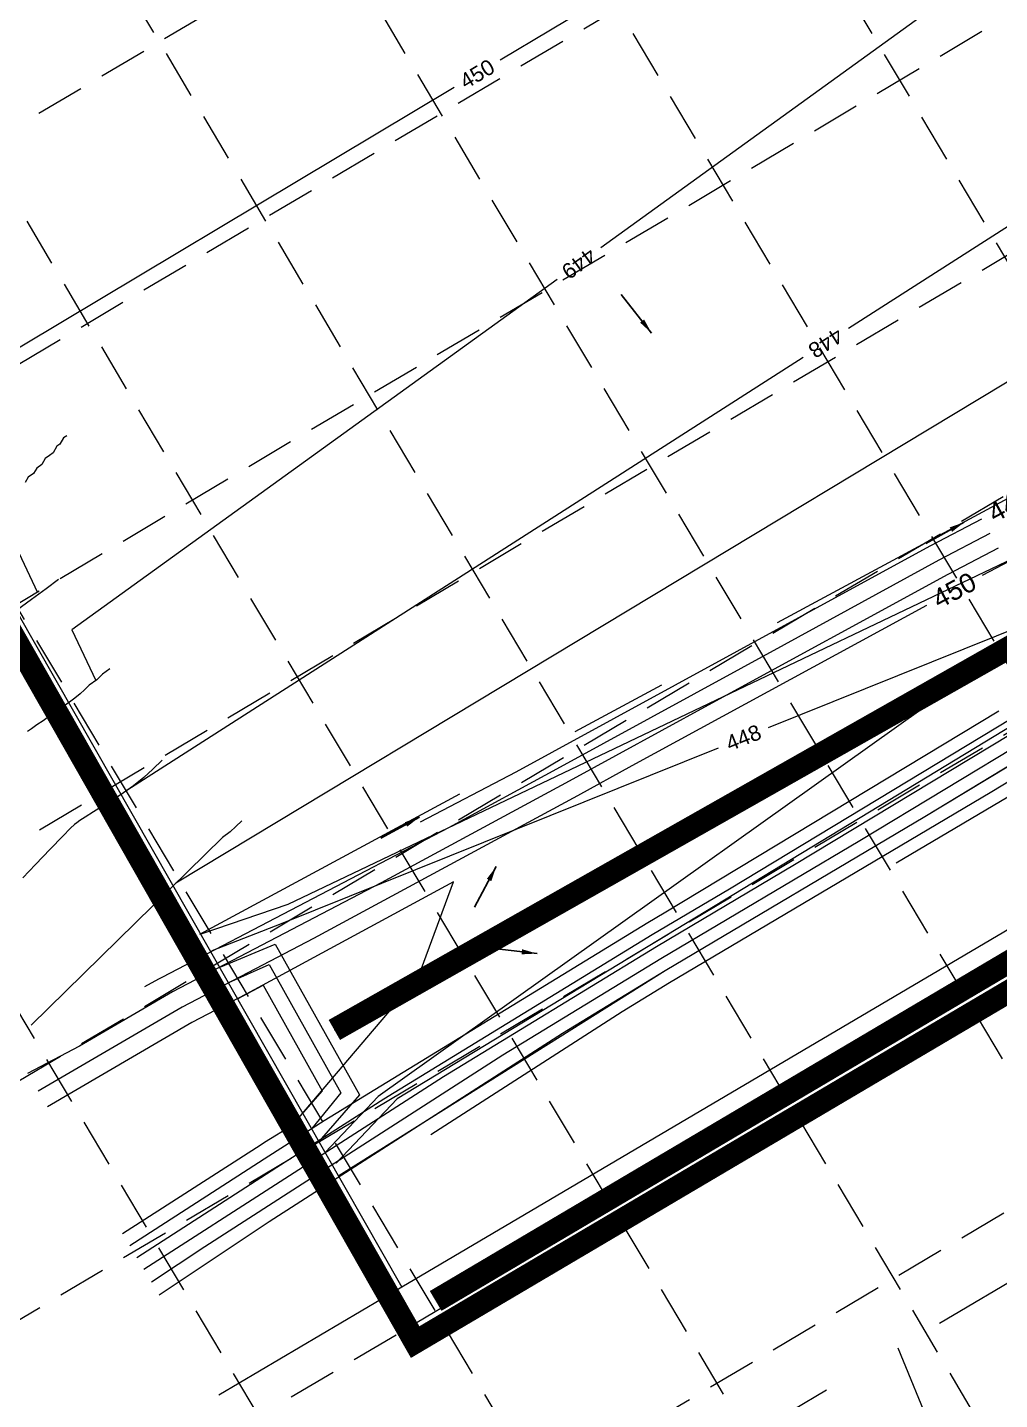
# Model space of a CAD drawing. Header units: inches. Extents: x 2527773 to 2531821, y 6906669 to 6910268.
# Drawn here: x 2528787 to 2529040.4, y 6907659.8 to 6908017.5 of the extents above; entities that cross this region are included whole.
import ezdxf
from ezdxf.enums import TextEntityAlignment as Align

# ---------------------------------------------------------------- set-up
doc = ezdxf.new("R2010")
doc.units = ezdxf.units.IN
doc.header["$MEASUREMENT"] = 0
for name, pattern in [('DASHED', [0.2286, 0.1524, -0.0762]), ('DGN Style 2', [85.538802, 51.323281, -34.215521]), ('DGN Style 7', [171.077604, 76.984922, -34.215521, 25.661641, -34.215521]), ('HIDDEN', [0.009525, 0.00635, -0.003175])]:
    doc.linetypes.add(name, pattern=pattern)
for name, color, linetype, lineweight in [('CE-GRADE-25128 - CE-GRAD-CHAN-FLOW', 93, 'Continuous', 30), ('CE-GRADE-25128 - CE-GRAD-CONT-MAJR-LABL-STD1', 1, 'Continuous', 30), ('CE-GRADE-25128 - CE-GRAD-CONT-MAJR-LINE', 1, 'Continuous', 80), ('CE-GRADE-25128 - CE-GRAD-CONT-MINR-LABL-STD1', 40, 'Continuous', 30), ('CE-GRADE-25128 - CE-GRAD-CONT-MINR-LINE', 40, 'Continuous', 53), ('CE-GRADE-25128 - CE-GRAD-FLOW', 40, 'Continuous', 30), ('EC-SILTFENCE', 6, 'Continuous', 106), ('Level 13', 7, 'Continuous', 0), ('SV-topo-25128(old) - SV-TOPO-CONT-MAJR-LINE', 253, 'DGN Style 2', 0)]:
    doc.layers.add(name, color=color, linetype=linetype, lineweight=lineweight)
for name, color, linetype in [('GRID', 254, 'HIDDEN'), ('LIMITS OF DISTURBANCE', 1, 'HIDDEN'), ('SILT FENCE', 200, 'Continuous')]:
    doc.layers.add(name, color=color, linetype=linetype)
doc.layers.add('SF-SHTS-CLIP-BDRY', color=253, linetype='DGN Style 2', lineweight=13, plot=False)
doc.styles.add('SC Dimension Text', font='Font 001.shx', dxfattribs={"height": 0.01})
doc.styles.get("Standard").update_dxf_attribs({"font": 'ARIAL.TTF'})
doc.styles.add('Style-Halff Sans', font='')
doc.styles.get('Style-Halff Sans').set_extended_font_data('Halff Sans')
doc.dimstyles.get("Standard").update_dxf_attribs({"dimtxt": 0.18, "dimasz": 0.18, "dimexe": 0.18, "dimexo": 0.0625, "dimgap": 0.09, "dimtad": 0, "dimtih": 1, "dimtoh": 1, "dimdec": 4, "dimzin": 0, "dimdsep": 46, "dimtxsty": 'SC Dimension Text', "dimcen": 0.09, "dimadec": 0, "dimazin": 0, "dimtfac": 1, "dimtdec": 4, "dimtofl": 0, "dimtmove": 0, "dimatfit": 3, "dimfxl": 0, "dimtolj": 1, "dimtzin": 0, "dimarcsym": 0})

msp = doc.modelspace()

# ---------------------------------------------------------------- linework, layer by layer
at = {"color": 35, "lineweight": 0}
for p, q in [((2529128.08, 6907923.07), (2529035.83, 6907874.61)), ((2528796.41, 6907910.5), (2528795.46, 6907908.8)), ((2528797.23, 6907911.01), (2528796.41, 6907910.5)), ((2528794.68, 6907908.28), (2528793.7, 6907906.59)), ((2528795.46, 6907908.8), (2528794.68, 6907908.28)), ((2528790.7, 6907903.54), (2528789.39, 6907902.6)), ((2528791.61, 6907905.07), (2528790.7, 6907903.54)), ((2528792.75, 6907905.91), (2528791.61, 6907905.07)), ((2528793.7, 6907906.59), (2528792.75, 6907905.91)), ((2528787.17, 6907900.21), (2528786.43, 6907898.86)), ((2528788.58, 6907901.19), (2528787.17, 6907900.21)), ((2528789.39, 6907902.6), (2528788.58, 6907901.19)), ((2529022.4, 6907882.43), (2529035.72, 6907889.42)), ((2529024.65, 6907878.65), (2529037.87, 6907885.6)), ((2529004.12, 6907872.46), (2529022.4, 6907882.43)), ((2529040.02, 6907881.77), (2529026.89, 6907874.87)), ((2528984.26, 6907856.63), (2529024.65, 6907878.65)), ((2529026.89, 6907874.87), (2528964.4, 6907840.8)), ((2528788.01, 6907868.41), (2528791.84, 6907871.21)), ((2528791.84, 6907871.21), (2528795.05, 6907873.64)), ((2528923.75, 6907828.54), (2529004.12, 6907872.46)), ((2528784.12, 6907865.56), (2528788.01, 6907868.41)), ((2529021.29, 6907866.82), (2528944.54, 6907824.96)), ((2528925.94, 6907824.76), (2528984.26, 6907856.63)), ((2528808.45, 6907850.27), (2528806.54, 6907848.87)), ((2528803.11, 6907846.03), (2528801.88, 6907844.83)), ((2528805.05, 6907847.45), (2528803.11, 6907846.03)), ((2528806.54, 6907848.87), (2528805.05, 6907847.45)), ((2528799.37, 6907842.66), (2528797.63, 6907841.35)), ((2528800.73, 6907843.75), (2528799.37, 6907842.66)), ((2528801.88, 6907844.83), (2528800.73, 6907843.75)), ((2528794.33, 6907838.97), (2528792.47, 6907837.79)), ((2528795.89, 6907840.16), (2528794.33, 6907838.97)), ((2528797.63, 6907841.35), (2528795.89, 6907840.16)), ((2528964.4, 6907840.8), (2528928.14, 6907820.98)), ((2528952.95, 6907786.68), (2529040.14, 6907839.37)), ((2528969.94, 6907792.94), (2529047.32, 6907839.7)), ((2528789.43, 6907835.67), (2528788.07, 6907834.6)), ((2528791.05, 6907836.68), (2528789.43, 6907835.67)), ((2528792.47, 6907837.79), (2528791.05, 6907836.68)), ((2529049.17, 6907836.8), (2528986.93, 6907799.19)), ((2528788.07, 6907834.6), (2528786.97, 6907833.9)), ((2529051.02, 6907833.91), (2529003.92, 6907805.45)), ((2528914.36, 6907823.46), (2528923.75, 6907828.54)), ((2529052.86, 6907831.01), (2529020.91, 6907811.71)), ((2528822.1, 6907826.5), (2528819.65, 6907824.1)), ((2528896.77, 6907808.96), (2528925.94, 6907824.76)), ((2528944.54, 6907824.96), (2528930.33, 6907817.2)), ((2529049.89, 6907825.2), (2529037.9, 6907817.96)), ((2528817.35, 6907821.94), (2528814.63, 6907819.76)), ((2528819.65, 6907824.1), (2528817.35, 6907821.94)), ((2528928.14, 6907820.98), (2528879.17, 6907794.46)), ((2528889.4, 6907810.41), (2528914.36, 6907823.46)), ((2529054.9, 6907824.22), (2529013.4, 6907799.62)), ((2528811.15, 6907817.37), (2528807.43, 6907815.01)), ((2528814.63, 6907819.76), (2528811.15, 6907817.37)), ((2529037.9, 6907817.96), (2528954.29, 6907768.39)), ((2528807.43, 6907815.01), (2528804.19, 6907813)), ((2528930.33, 6907817.2), (2528861.58, 6907779.97)), ((2528799.89, 6907810.16), (2528799.25, 6907809.67)), ((2528800.67, 6907810.72), (2528799.89, 6907810.16)), ((2528801.99, 6907811.61), (2528800.67, 6907810.72)), ((2528804.19, 6907813), (2528801.99, 6907811.61)), ((2528842.9, 6907810.68), (2528841.27, 6907809.22)), ((2529020.91, 6907811.71), (2528953.16, 6907771.54)), ((2528796.2, 6907806.68), (2528792.88, 6907803.24)), ((2528798.22, 6907808.72), (2528796.2, 6907806.68)), ((2528799.25, 6907809.67), (2528798.22, 6907808.72)), ((2528822.27, 6907770.02), (2528896.77, 6907808.96)), ((2528839.79, 6907807.81), (2528837.84, 6907806.28)), ((2528841.27, 6907809.22), (2528839.79, 6907807.81)), ((2528837.84, 6907806.28), (2528787.91, 6907757.36)), ((2528792.88, 6907803.24), (2528789.06, 6907799.25)), ((2529003.92, 6907805.45), (2528952.04, 6907774.69)), ((2528789.06, 6907799.25), (2528785.81, 6907795.83)), ((2528986.93, 6907799.19), (2528950.91, 6907777.84)), ((2528879.17, 6907794.46), (2528824.8, 6907766.05)), ((2528898.05, 6907794.75), (2528843.98, 6907765.47)), ((2528888.83, 6907769.85), (2528898.05, 6907794.75)), ((2528949.79, 6907780.99), (2528969.94, 6907792.94)), ((2528948.66, 6907784.14), (2528952.95, 6907786.68)), ((2528864.3, 6907732.56), (2528948.66, 6907784.14)), ((2528861.58, 6907779.97), (2528827.34, 6907762.07)), ((2528879.84, 6907738.22), (2528949.79, 6907780.99)), ((2528950.91, 6907777.84), (2528895.38, 6907743.89)), ((2528952.04, 6907774.69), (2528910.92, 6907749.55)), ((2528953.16, 6907771.54), (2528926.46, 6907755.21)), ((2528817.56, 6907767.5), (2528821.27, 6907769.44)), ((2528821.27, 6907769.44), (2528822.27, 6907770.02)), ((2528856.13, 6907731.41), (2528888.83, 6907769.85)), ((2528954.29, 6907768.39), (2528942, 6907760.88)), ((2528824.8, 6907766.05), (2528800.57, 6907751.91)), ((2528843.98, 6907765.47), (2528829.87, 6907758.09)), ((2528827.34, 6907762.07), (2528789.76, 6907740.15)), ((2528942, 6907760.88), (2528892.1, 6907728.83)), ((2528829.87, 6907758.09), (2528792.17, 6907736.1)), ((2528926.46, 6907755.21), (2528858.24, 6907711.4)), ((2528800.57, 6907751.91), (2528786.99, 6907744.81)), ((2528910.92, 6907749.55), (2528856.16, 6907714.39)), ((2528895.38, 6907743.89), (2528854.09, 6907717.37)), ((2528852.01, 6907720.36), (2528879.84, 6907738.22)), ((2528848.76, 6907726.9), (2528856.13, 6907731.41)), ((2528849.94, 6907723.34), (2528864.3, 6907732.56)), ((2528811.79, 6907703.07), (2528847.87, 6907726.32)), ((2528847.87, 6907726.32), (2528848.76, 6907726.9)), ((2528813.65, 6907699.95), (2528849.94, 6907723.34)), ((2528815.51, 6907696.82), (2528852.01, 6907720.36)), ((2528854.09, 6907717.37), (2528817.36, 6907693.7)), ((2528856.16, 6907714.39), (2528833.22, 6907699.6)), ((2528858.24, 6907711.4), (2528850.02, 6907706.11)), ((2528850.02, 6907706.11), (2528821.32, 6907687.03)), ((2528833.22, 6907699.6), (2528819.34, 6907690.37))]:
    msp.add_line(p, q, dxfattribs=at)
at = {"layer": 'CE-GRADE-25128 - CE-GRAD-CHAN-FLOW', "color": 5, "linetype": 'DGN Style 7', "lineweight": 0}
msp.add_line((2528831.89, 6907781.1), (2529227.92, 6907994.82), dxfattribs=at)
at = {"layer": 'CE-GRADE-25128 - CE-GRAD-CONT-MAJR-LINE', "color": 35, "linetype": 'Continuous', "lineweight": 0}
msp.add_line((2528765.06, 6907922.26), (2528789.59, 6907870.15), dxfattribs=at)
at = {"layer": 'CE-GRADE-25128 - CE-GRAD-CONT-MAJR-LINE', "color": 35, "linetype": 'Continuous', "lineweight": 0, "flags": 128}
for points in [[(2529003.28, 6908082.83), (2529001.99, 6908063.78), (2528910.19, 6908008.94)], [(2528898.2, 6908001.78), (2528765.06, 6907922.26)], [(2528839.51, 6907768.49), (2528849.99, 6907773.18), (2528868.69, 6907739.78), (2528861.07, 6907730.42)]]:
    msp.add_lwpolyline(points, dxfattribs=at)
at = {"layer": 'CE-GRADE-25128 - CE-GRAD-CONT-MINR-LINE', "color": 35, "linetype": 'Continuous', "lineweight": 0}
for p, q in [((2529397.3, 6908192.74), (2529001.01, 6907939.01)), ((2529024.64, 6908023.73), (2528936.45, 6907960.04)), ((2528925.02, 6907951.79), (2528798.56, 6907860.47)), ((2529057.14, 6907933.98), (2528825.65, 6907794.44)), ((2528989.15, 6907931.41), (2528812.89, 6907818.56)), ((2528798.56, 6907860.47), (2528804.79, 6907847.26))]:
    msp.add_line(p, q, dxfattribs=at)
at = {"layer": 'CE-GRADE-25128 - CE-GRAD-CONT-MINR-LINE', "color": 35, "linetype": 'Continuous', "lineweight": 0, "flags": 128}
for points in [[(2528832.25, 6907781.22), (2528854.95, 6907788.9), (2529378.55, 6908038.84), (2529093.66, 6907865.84)], [(2529127.65, 6907876.42), (2529118.38, 6907870.82), (2529020.91, 6907811.71), (2528953.16, 6907771.54), (2528892.35, 6907733.31), (2528868.15, 6907718.1)], [(2528980.15, 6907834.97), (2529056.38, 6907865.62), (2528878.43, 6907738.77), (2528864.59, 6907724.17)], [(2529081.61, 6907858.53), (2528883.36, 6907738.15), (2528867.49, 6907721.42)], [(2528835.1, 6907776.83), (2528853.16, 6907783.9), (2528967.08, 6907829.71)], [(2528837.35, 6907772.57), (2528851.58, 6907778.54), (2528873.56, 6907739.27), (2528862.98, 6907727.19)], [(2528841.72, 6907764.29), (2528848.41, 6907767.82), (2528863.82, 6907740.29), (2528858.93, 6907734.7)]]:
    msp.add_lwpolyline(points, dxfattribs=at)
at = {"layer": 'EC-SILTFENCE', "color": 30, "linetype": 'Continuous', "lineweight": 0}
for const_width in [6, 2]:
    msp.add_lwpolyline([(2530762.47, 6909098.18), (2530811.41, 6909008.47), (2530809.29, 6908979.21), (2529549.32, 6908239.86), (2529590.68, 6908166.33), (2528866.97, 6907756.14)], dxfattribs=dict(at, const_width=const_width))
at = {"layer": 'EC-SILTFENCE', "color": 30, "linetype": 'Continuous', "lineweight": 0, "flags": 128}
msp.add_lwpolyline([(2529012.73, 6907838.75), (2528866.96, 6907756.13)], dxfattribs=at)
msp.add_lwpolyline([(2529012.73, 6907838.75), (2528866.96, 6907756.13)], dxfattribs=at)
at = {"layer": 'GRID', "color": 252, "linetype": 'HIDDEN', "lineweight": 0, "ltscale": 2000}
for p, q in [((2528314.98, 6907713.02), (2531169.66, 6909408.26)), ((2528342.32, 6907666.98), (2531197, 6909362.22)), ((2528369.66, 6907620.93), (2531224.35, 6909316.17)), ((2528397, 6907574.89), (2531251.69, 6909270.13)), ((2528424.35, 6907528.85), (2531279.03, 6909224.09)), ((2528451.69, 6907482.8), (2531306.37, 6909178.04)), ((2528479.03, 6907436.76), (2531333.72, 6909132)), ((2528506.37, 6907390.72), (2531361.06, 6909085.96)), ((2528494.76, 6908878.55), (2529451.87, 6907266.83)), ((2528448.72, 6908851.21), (2529405.83, 6907239.49)), ((2528402.26, 6908824.21), (2529359.63, 6907212.06)), ((2528356.22, 6908796.87), (2529313.59, 6907184.71)), ((2528310.17, 6908769.53), (2529267.54, 6907157.37)), ((2528264.13, 6908742.19), (2529221.5, 6907130.03)), ((2528218.09, 6908714.84), (2529175.46, 6907102.69))]:
    msp.add_line(p, q, dxfattribs=at)
at = {"layer": 'Level 13', "color": 7, "linetype": 'Continuous', "lineweight": 0}
for p, q in [((2528345.54, 6908634.55), (2528884.54, 6907689.08)), ((2529624.53, 6908125.7), (2528884.54, 6907689.08)), ((2528884.54, 6907689.08), (2528836.83, 6907660.93))]:
    msp.add_line(p, q, dxfattribs=at)
at = {"layer": 'LIMITS OF DISTURBANCE', "linetype": 'DASHED', "lineweight": 0, "ltscale": 200, "const_width": 6}
msp.add_lwpolyline([(2528332.36, 6908651.37), (2528888.03, 6907674.77), (2529627.31, 6908111.38), (2529767.82, 6907853.31), (2529803.13, 6907790.91), (2529843.97, 6907738.74), (2529892.79, 6907769.68), (2529843.96, 6907815.74), (2529662.39, 6908147.63), (2529567.23, 6908242.62), (2530796.16, 6908963.31), (2530836.37, 6908955.22), (2530841.61, 6908987.33), (2530829.91, 6909020.6), (2530361.77, 6909809.42, 0.353669), (2530319.01, 6909816.02), (2528338.87, 6908654.84)], format="xyb", close=True, dxfattribs=at)
at = {"layer": 'SF-SHTS-CLIP-BDRY', "lineweight": 0, "flags": 128}
msp.add_lwpolyline([(2528877.39, 6907592.68), (2529892.66, 6908192.57), (2529812.9, 6908385.43), (2530714.96, 6908921.67), (2530928.98, 6908804.47), (2530689.19, 6908660.03), (2530931.84, 6908250.71)], dxfattribs=at)
at = {"layer": 'SILT FENCE', "linetype": 'Continuous', "lineweight": 0, "const_width": 6}
msp.add_lwpolyline([(2528893.38, 6907685.5), (2529659.41, 6908138.58), (2529838.5, 6907810.65), (2529881.01, 6907767.58)], dxfattribs=at)
at = {"layer": 'SV-topo-25128(old) - SV-TOPO-CONT-MAJR-LINE', "color": 35, "lineweight": 0, "flags": 128}
msp.add_lwpolyline([(2529013.81, 6907673.28), (2529041.46, 6907606.15), (2529037.76, 6907601.07), (2529034.64, 6907595.84), (2529032.33, 6907592.63), (2529030.52, 6907591.14), (2529028.75, 6907590.46), (2529026.67, 6907589.85), (2529024.26, 6907589.21), (2529021.61, 6907588.64), (2529018.77, 6907588.19), (2529015.77, 6907587.96), (2529012.59, 6907588.04), (2529009.28, 6907588.44), (2529006.02, 6907588.97), (2529003.05, 6907589.34), (2529000.49, 6907589.37), (2528998.08, 6907589.25), (2528995.41, 6907589.28), (2528992.26, 6907589.65), (2528988.94, 6907590.28), (2528985.92, 6907590.98), (2528983.56, 6907591.63), (2528981.73, 6907592.26), (2528980.21, 6907592.97), (2528978.73, 6907593.83), (2528976.99, 6907594.99), (2528974.65, 6907596.6), (2528971.51, 6907598.69), (2528969.3, 6907600.03)], dxfattribs=at)

# ---------------------------------------------------------------- texts
at = {"color": 35, "lineweight": 0}
for s, rotation, p in [('447', 28.4998, (2529043.02, 6907893.26)), ('450', 28.195, (2529028.54, 6907870.77))]:
    msp.add_text(s, height=5, rotation=rotation, dxfattribs=at).set_placement(p, align=Align.MIDDLE_CENTER)
at = {"layer": 'CE-GRADE-25128 - CE-GRAD-CONT-MAJR-LABL-STD1', "color": 35, "linetype": 'Continuous', "lineweight": 0}
msp.add_text('450', height=4, rotation=30.8504, dxfattribs=at).set_placement((2528904.19, 6908005.36), align=Align.MIDDLE_CENTER)
at = {"layer": 'CE-GRADE-25128 - CE-GRAD-CONT-MINR-LABL-STD1', "color": 35, "linetype": 'Continuous', "lineweight": 0}
for s, rotation, p in [('449', 215.8335, (2528930.74, 6907955.92)), ('448', 212.6299, (2528995.08, 6907935.21)), ('448', 21.9068, (2528973.61, 6907832.34))]:
    msp.add_text(s, height=4, rotation=rotation, dxfattribs=at).set_placement(p, align=Align.MIDDLE_CENTER)

# ---------------------------------------------------------------- leaders
at = {"layer": 'CE-GRADE-25128 - CE-GRAD-FLOW', "color": 7, "linetype": 'Continuous', "lineweight": 0}
for points in [[(2528949.66, 6907937.79), (2528941.76, 6907947.87)], [(2529031.16, 6907888.5), (2529021.12, 6907882.95)], [(2528889.16, 6907811.65), (2528879.13, 6907806.1)], [(2528909.19, 6907798.76), (2528903.52, 6907788.16)], [(2528919.82, 6907776.05), (2528908.58, 6907777.36)]]:
    msp.add_leader(points, dimstyle='Standard', override={"dimtxt": 4, "dimasz": 4, "dimgap": 2, "dimtad": 1, "dimtxsty": 'Style-Halff Sans'}, dxfattribs=at)

doc.saveas('drawing.dxf')
